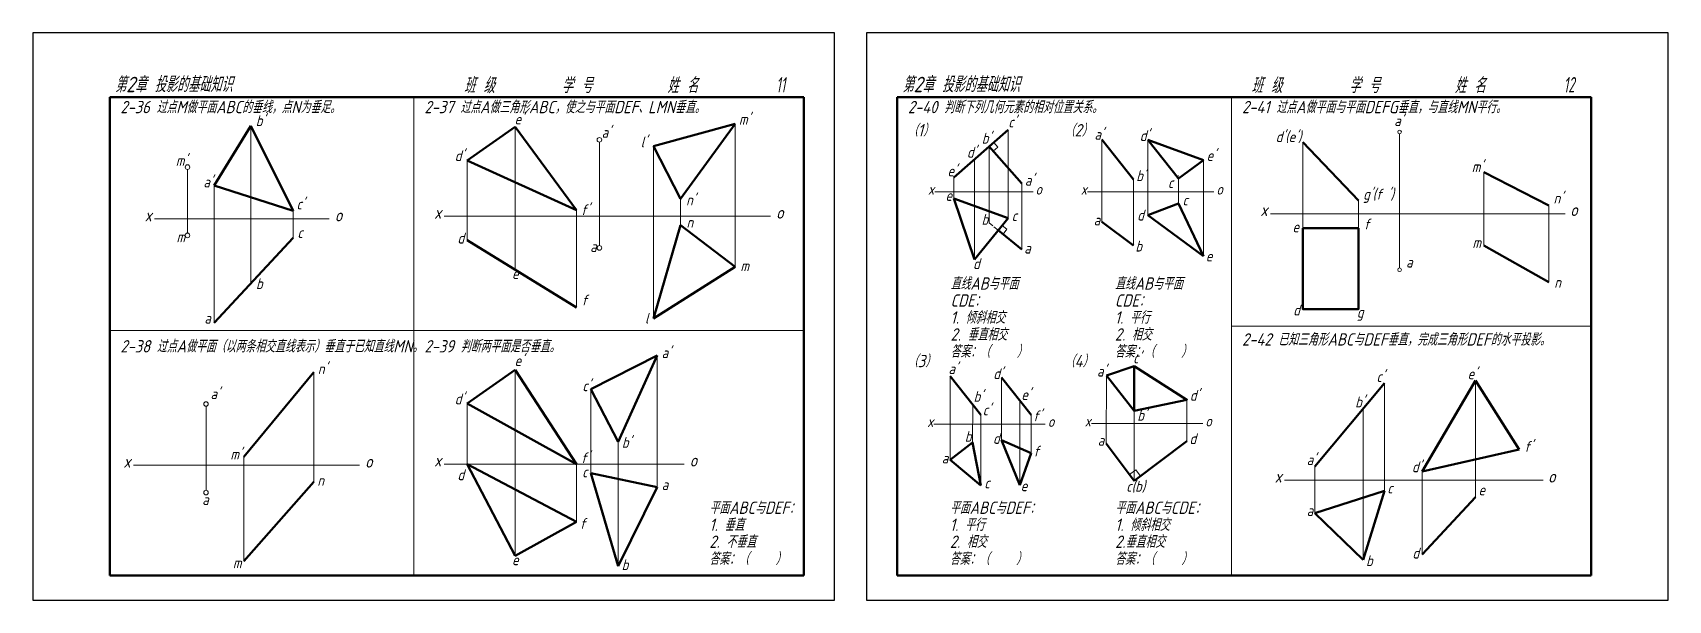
# Model space of a CAD drawing. Extents: x -1114 to -584, y 376 to 560.
import ezdxf

# ---------------------------------------------------------------- set-up
doc = ezdxf.new("R2010")
doc.units = 0
doc.header["$MEASUREMENT"] = 0
doc.linetypes.add('ACAD_ISO02W100', pattern=[15, 12, -3])
doc.layers.get('0').update_dxf_attribs({"linetype": 'CONTINUOUS'})
for name, color, linetype, lineweight in [('文本', 7, 'CONTINUOUS', 25), ('粗实线', 7, 'CONTINUOUS', 50), ('细实线', 7, 'CONTINUOUS', 20), ('虚线', 7, 'ACAD_ISO02W100', 20)]:
    doc.layers.add(name, color=color, linetype=linetype, lineweight=lineweight)
doc.styles.add('投影标记', font='gbeitc.shx')
doc.styles.add('题目', font='gbeitc.shx', dxfattribs={"bigfont": 'gbcbig.shx'})

msp = doc.modelspace()

# ---------------------------------------------------------------- linework, layer by layer
at = {"color": 7}
for points in [[(-1114.15, 376.13), (-854.15, 376.13), (-854.15, 560.13), (-1114.15, 560.13)], [(-843.81, 376.13), (-583.81, 376.13), (-583.81, 560.13), (-843.81, 560.13)]]:
    msp.add_lwpolyline(points, close=True, dxfattribs=at)
at = {"layer": '粗实线', "color": 7}
for p, q in [((-1089.15, 539.19), (-1089.15, 384.19)), ((-864.15, 539.19), (-1089.15, 539.19)), ((-833.81, 539.19), (-833.81, 384.19)), ((-608.81, 539.19), (-833.81, 539.19)), ((-864.15, 384.19), (-1089.15, 384.19)), ((-608.81, 384.19), (-833.81, 384.19))]:
    msp.add_line(p, q, dxfattribs=at)
at = {"layer": '粗实线'}
for p, q in [((-864.15, 539.19), (-864.15, 384.19)), ((-608.81, 539.19), (-608.81, 384.19)), ((-886.35, 530.6), (-912.9, 523.38)), ((-904.07, 506.3), (-886.35, 530.6)), ((-1043.42, 529.9), (-1055.32, 510.61)), ((-1029.74, 502.35), (-1043.42, 529.9)), ((-973.28, 518.72), (-957.72, 529.67)), ((-957.72, 529.67), (-937.87, 502.65)), ((-797.9, 528.63), (-815.44, 513.16)), ((-757.17, 512.5), (-767.49, 525.5)), ((-752.58, 525.39), (-742.57, 512.87)), ((-734.54, 518.78), (-752.58, 525.39)), ((-912.9, 523.38), (-904.07, 506.3)), ((-793.41, 511.22), (-804.01, 523.24)), ((-684.29, 505.76), (-702.29, 524.62)), ((-937.87, 502.65), (-973.28, 518.72)), ((-742.57, 512.87), (-734.54, 518.78)), ((-643.58, 514.9), (-622.51, 504.14)), ((-1055.32, 510.61), (-1029.74, 502.35)), ((-797.9, 500.05), (-815.44, 506.36)), ((-815.44, 506.36), (-808.75, 486.61)), ((-742.57, 504.8), (-752.58, 500.99)), ((-742.57, 504.8), (-734.54, 487.7)), ((-797.9, 500.05), (-808.75, 486.61)), ((-767.51, 498.79), (-757.17, 491.17)), ((-752.58, 500.99), (-734.54, 487.7)), ((-1055.32, 466.07), (-1029.74, 493.58)), ((-904.07, 497.79), (-912.9, 467.51)), ((-904.07, 497.79), (-886.35, 484.24)), ((-793.41, 489.89), (-801.09, 496.1)), ((-973.28, 492.92), (-937.87, 471.02)), ((-622.51, 479.29), (-643.58, 491.16)), ((-912.9, 467.51), (-886.35, 484.24)), ((-973.28, 439.89), (-957.72, 450.84)), ((-957.72, 450.84), (-937.87, 420.28)), ((-911.64, 455.52), (-933.18, 444.55)), ((-924.35, 427.47), (-911.64, 455.52)), ((-756.96, 452.06), (-766.02, 448.99)), ((-1045.67, 422.63), (-1022.95, 450.04)), ((-806.7, 436.25), (-816.66, 448.79)), ((-800.01, 448.33), (-790.35, 436.25)), ((-756.96, 437.59), (-766.02, 448.99)), ((-698.45, 419.54), (-675.83, 446.48)), ((-663.65, 417.88), (-646.27, 447.38)), ((-646.27, 447.38), (-632.21, 425.03)), ((-933.18, 444.55), (-924.35, 427.47)), ((-937.87, 420.28), (-973.28, 439.89)), ((-800.01, 428.06), (-790.35, 423.86)), ((-794.03, 413.5), (-800.01, 428.06)), ((-766.04, 426.96), (-756.96, 414.88)), ((-739.89, 427.72), (-756.96, 414.88)), ((-632.21, 425.03), (-663.65, 417.88)), ((-973.28, 420.28), (-937.87, 401.57)), ((-973.28, 420.28), (-957.72, 390.51)), ((-816.68, 421.7), (-806.7, 413.29)), ((-790.35, 423.86), (-794.03, 413.5)), ((-1045.67, 388.76), (-1022.95, 414.53)), ((-924.35, 387.24), (-933.18, 417.3)), ((-933.18, 417.3), (-911.64, 412.81)), ((-924.35, 387.24), (-911.64, 412.81)), ((-698.45, 404.34), (-675.83, 411.62)), ((-675.83, 411.62), (-682.73, 389.27)), ((-663.65, 391), (-646.27, 409.54)), ((-682.73, 389.27), (-698.45, 404.34)), ((-957.72, 390.51), (-937.87, 401.57))]:
    msp.add_line(p, q, dxfattribs=at)
msp.add_lwpolyline([(-702.29, 496.75), (-684.29, 496.75), (-684.29, 470.49), (-702.29, 470.49)], close=True, dxfattribs=at)
for points in [[(-756.96, 452.06), (-756.96, 437.59), (-739.89, 441.12), (-756.96, 452.06)], [(-816.68, 421.7), (-809.37, 427.3), (-806.7, 413.29)]]:
    msp.add_lwpolyline(points, dxfattribs=at)
at = {"layer": '细实线'}
for p, q in [((-990.56, 539.19), (-990.56, 463.63)), ((-725.46, 539.19), (-725.46, 384.19)), ((-886.35, 484.24), (-886.35, 530.6)), ((-1043.42, 529.9), (-1043.42, 478.87)), ((-957.72, 483.3), (-957.72, 529.67)), ((-797.9, 528.63), (-797.9, 500.05)), ((-767.49, 525.5), (-767.51, 498.79)), ((-752.58, 500.99), (-752.58, 525.39)), ((-670.93, 483.87), (-670.93, 527.35)), ((-930.4, 491.11), (-930.4, 524.66)), ((-912.9, 467.51), (-912.9, 523.38)), ((-804.01, 523.24), (-804.01, 498.45)), ((-801.18, 523.06), (-802.68, 521.74)), ((-801.18, 523.06), (-802.51, 524.56)), ((-702.29, 496.75), (-702.29, 524.62)), ((-1063.95, 495.18), (-1063.95, 515.81)), ((-973.28, 492.92), (-973.28, 518.72)), ((-808.75, 519.06), (-808.75, 486.61)), ((-734.54, 487.7), (-734.54, 518.78)), ((-643.58, 491.16), (-643.58, 514.9)), ((-1055.32, 466.07), (-1055.32, 510.61)), ((-815.44, 513.16), (-815.44, 506.36)), ((-793.41, 511.22), (-793.41, 489.89)), ((-757.17, 512.5), (-757.17, 491.17)), ((-742.57, 504.8), (-742.57, 512.87)), ((-904.07, 497.79), (-904.07, 506.3)), ((-821.68, 508.59), (-789.8, 508.59)), ((-772.14, 508.59), (-731.15, 508.59)), ((-684.29, 496.75), (-684.29, 505.76)), ((-622.51, 504.14), (-622.51, 479.29)), ((-1074.62, 499.74), (-1018.02, 499.74)), ((-1029.74, 493.58), (-1029.74, 502.35)), ((-980.73, 500.61), (-874.92, 500.61)), ((-937.87, 471.02), (-937.87, 502.65)), ((-712.83, 501.46), (-617.21, 501.46)), ((-798.28, 496.39), (-799.83, 497.65)), ((-798.28, 496.39), (-799.53, 494.84)), ((-990.56, 463.63), (-990.56, 384.19)), ((-725.46, 464.99), (-608.81, 464.99)), ((-957.72, 390.51), (-957.72, 450.84)), ((-911.64, 455.52), (-911.64, 412.81)), ((-1022.95, 450.04), (-1022.95, 414.53)), ((-816.66, 448.79), (-816.68, 421.7)), ((-800.01, 428.06), (-800.01, 448.33)), ((-766.02, 448.99), (-766.04, 426.96)), ((-675.83, 446.48), (-675.83, 411.62)), ((-646.27, 447.38), (-646.27, 409.54)), ((-933.18, 417.3), (-933.18, 444.55)), ((-794.03, 413.5), (-794.03, 440.85)), ((-739.89, 427.72), (-739.89, 441.12)), ((-1057.96, 411.8), (-1057.96, 439.01)), ((-973.28, 420.28), (-973.28, 439.89)), ((-809.36, 439.6), (-809.37, 427.3)), ((-806.7, 436.25), (-806.7, 413.29)), ((-790.35, 423.86), (-790.35, 436.25)), ((-756.96, 437.59), (-756.96, 414.88)), ((-682.73, 389.27), (-682.73, 438.26)), ((-821.94, 433.28), (-785.82, 433.28)), ((-770.86, 433.44), (-734.75, 433.44)), ((-924.35, 387.24), (-924.35, 427.47)), ((-1081.49, 419.9), (-1008.19, 419.9)), ((-1045.67, 422.63), (-1045.67, 388.76)), ((-980.73, 420.28), (-902.94, 420.28)), ((-937.87, 401.57), (-937.87, 420.28)), ((-698.45, 419.54), (-698.45, 404.34)), ((-756.47, 418.39), (-758.47, 416.88)), ((-756.47, 418.39), (-754.97, 416.39)), ((-708.2, 415.05), (-624.39, 415.05)), ((-663.65, 417.88), (-663.65, 391))]:
    msp.add_line(p, q, dxfattribs=at)
at = {"layer": '细实线', "color": 7}
msp.add_line((-1089.15, 463.63), (-864.15, 463.63), dxfattribs=at)
at = {"layer": '细实线'}
for centre, radius in [((-930.4, 525.41), 0.75), ((-670.93, 527.95), 0.6), ((-1063.95, 516.56), 0.75), ((-1063.95, 494.43), 0.75), ((-930.4, 490.36), 0.75), ((-670.93, 483.27), 0.6), ((-1057.96, 439.76), 0.75), ((-1057.96, 411.05), 0.75)]:
    msp.add_circle(centre, radius, dxfattribs=at)
at = {"layer": '虚线', "ltscale": 0.15}
msp.add_line((-801.09, 496.1), (-804.01, 498.45), dxfattribs=at)

# ---------------------------------------------------------------- texts
at = {"layer": '文本', "ltscale": 2, "style": '题目', "width": 0.7}
for s, p in [('11', (-873.08, 540.76)), ('12 ', (-617.74, 540.76))]:
    msp.add_text(s, height=5, dxfattribs=at).set_placement(p)
at = {"layer": '文本', "style": '投影标记'}
for s, p in [("c'", (-797.83, 529.43)), ("a'", (-672.68, 529.84)), ("b'", (-806.42, 524.18)), ("a'", (-769.87, 525.44)), ("d'", (-755.19, 525.01)), ("d'(e')", (-711.11, 524.68)), ("d'", (-811.23, 519.64)), ("e'", (-733.52, 518.57)), ("e'", (-817.54, 513.58)), ("a'", (-792.44, 510.56)), ("b'", (-756.35, 512.01)), ("m'", (-647.53, 514.95)), ('x', (-823.87, 507.64)), ('o', (-789.01, 507.64)), ('x', (-774.33, 507.64)), ("c'", (-746.06, 509.76)), ('o', (-730.36, 507.64)), ("g'(f ')", (-682.76, 506.03)), ('e', (-818.18, 505.62)), ('c', (-741.31, 504.13)), ("n'", (-621, 504.73)), ('b', (-806.5, 497.84)), ('c', (-796.72, 499.07)), ('a', (-770.13, 497.67)), ('d', (-756.03, 499.25)), ('f', (-682.53, 496.35)), ('e', (-705.67, 495.44)), ('a', (-792.65, 488.53)), ('b', (-756.62, 489.19)), ('e', (-733.78, 485.98)), ('m', (-647.31, 490.37)), ('d', (-809.24, 483.5)), ('a', (-668.82, 484.01)), ('n', (-620.77, 477.45)), ('d', (-705.44, 468.47)), ('g', (-684.8, 467.79)), ("c'", (-757.34, 452.95)), ("a'", (-817.2, 449.46)), ("d'", (-802.68, 447.85)), ("a'", (-769.05, 448.66)), ("b'", (-809.08, 440.46)), ("c'", (-806.11, 436.08)), ("e'", (-793.59, 441.06)), ("d'", (-738.96, 440.82)), ("f'", (-789.8, 434.17)), ('x', (-773.05, 432.49)), ("b'", (-755.99, 434.36)), ('o', (-733.96, 432.49)), ('x', (-824.13, 432.33)), ('b', (-811.92, 427.52)), ('d', (-802.78, 426.85)), ('o', (-785.03, 432.33)), ('d', (-739.07, 426.77)), ('f', (-789.68, 422.72)), ('a', (-768.81, 426.25)), ('a', (-819.39, 420.48)), ('c', (-805.59, 412.42)), ('e', (-793.79, 411.5)), ('c(b)', (-759.59, 411.33))]:
    msp.add_text(s, height=3.5, dxfattribs=at).set_placement(p)
at = {"layer": '文本', "attachment_point": 1}
for s, width, heights, insert, char_height, style in [('第2章 投影的基础知识', 47.1083, [6.48], (-1087.47, 545.85), 5, '题目'), ('第2章 投影的基础知识', 47.1083, [6.48], (-832.12, 545.85), 5, '题目'), ('2-36 过点M做平面ABC的垂线，点N为垂足。', 67.7574, [0], (-1085.71, 538.03), 4, '题目'), ('2-37 过点A做三角形ABC，使之与平面DEF、LMN垂直。', 117.128, [0], (-987.12, 538.03), 4, '题目'), ('2-40 判断下列几何元素的相对位置关系。', 68.719, [0], (-830.36, 538.03), 4, '题目'), ('2-41 过点A做平面与平面DEFG垂直，与直线MN平行。', 117.128, [0], (-722.02, 538.03), 4, '题目'), ("b'", 4.5532, [0], (-1041.83, 533.37), 3.5, '投影标记'), ("e'", 4.5532, [0], (-957.9, 533.89), 3.5, '投影标记'), ("m'", 4.5532, [0], (-885.15, 533.83), 3.5, '投影标记'), ('（1）', 6.9225, [0], (-830.36, 530.53), 4, '题目'), ('（2）', 6.9225, [0], (-779.51, 530.53), 4, '题目'), ("a'", 4.5532, [0], (-929.67, 529.58), 3.5, '投影标记'), ("l'", 4.5532, [0], (-917, 526.49), 3.5, '投影标记'), ("m'", 4.5532, [0], (-1067.76, 520.47), 3.5, '投影标记'), ("d'", 4.5532, [0], (-977.31, 521.99), 3.5, '投影标记'), ("a'", 4.5532, [0], (-1058.8, 513.5), 3.5, '投影标记'), ("c'", 4.5532, [0], (-1028.62, 506.35), 3.5, '投影标记'), ("f'", 4.5532, [0], (-936.39, 504.49), 3.5, '投影标记'), ("n'", 4.5532, [0], (-902.27, 507.66), 3.5, '投影标记'), ('x', 4.5532, [0], (-1077.86, 502.97), 4, '投影标记'), ('o', 4.5532, [0], (-1016.22, 502.97), 4, '投影标记'), ('x', 4.5532, [0], (-983.97, 503.84), 4, '投影标记'), ('n', 4.5532, [0], (-902.16, 500.4), 3.5, '投影标记'), ('o', 4.5532, [0], (-873.12, 503.84), 4, '投影标记'), ('x', 4.5532, [0], (-716.07, 504.7), 4, '投影标记'), ('o', 4.5532, [0], (-615.63, 504.7), 4, '投影标记'), ('m', 4.5532, [0], (-1067.53, 495.69), 3.5, '投影标记'), ('c', 4.5532, [0], (-1028.32, 497.08), 3.5, '投影标记'), ('d', 4.5532, [0], (-976.44, 495.28), 3.5, '投影标记'), ('a', 4.5532, [0], (-933.39, 492.56), 3.5, '投影标记'), ('e', 4.5532, [0], (-958.74, 483.8), 3.5, '投影标记'), ('m', 4.5532, [0], (-884.68, 486.34), 3.5, '投影标记'), ('b', 4.5532, [0], (-1041.76, 480.53), 3.5, '投影标记'), ('f', 4.5532, [0], (-936.2, 475.19), 3.5, '投影标记'), ('a', 4.5532, [0], (-1058.5, 469.33), 3.5, '投影标记'), ('l', 4.5532, [0], (-915.61, 469.33), 3.5, '投影标记'), ('2-42 已知三角形ABC与DEF垂直，完成三角形DEF的水平投影。', 94.5356, [0], (-722.02, 462.69), 4, '题目'), ('2-38 过点A做平面（以两条相交直线表示）垂直于已知直线MN。', 102.1704, [0], (-1085.71, 460.48), 4, '题目'), ('2-39 判断两平面是否垂直。', 117.128, [0], (-987.12, 460.48), 4, '题目'), ("e'", 4.5532, [0], (-957.9, 455.59), 3.5, '投影标记'), ("a'", 4.5532, [0], (-910.21, 458.15), 3.5, '投影标记'), ('（3）', 6.9225, [0], (-830.36, 455.69), 4, '题目'), ('（4）', 6.9225, [0], (-779.51, 455.69), 4, '题目'), ("n'", 4.5532, [0], (-1021.7, 452.92), 3.5, '投影标记'), ("a'", 4.5532, [0], (-1056.49, 444.84), 3.5, '投影标记'), ("c'", 4.5532, [0], (-935.92, 447.41), 3.5, '投影标记'), ("d'", 4.5532, [0], (-977.31, 443.15), 3.5, '投影标记'), ("b'", 4.5532, [0], (-923.12, 429.06), 3.5, '投影标记'), ("m'", 4.5532, [0], (-1050.06, 425.28), 3.5, '投影标记'), ("f'", 4.5532, [0], (-936.39, 424.06), 3.5, '投影标记'), ('x', 4.5532, [0], (-1084.73, 423.13), 4, '投影标记'), ('o', 4.5532, [0], (-1006.4, 423.13), 4, '投影标记'), ('x', 4.5532, [0], (-983.97, 423.51), 4, '投影标记'), ('o', 4.5532, [0], (-901.15, 423.51), 4, '投影标记'), ('n', 4.5532, [0], (-1021.85, 416.74), 3.5, '投影标记'), ('d', 4.5532, [0], (-976.44, 418.55), 3.5, '投影标记'), ('c', 4.5532, [0], (-936, 419.5), 3.5, '投影标记'), ('a', 4.5532, [0], (-910.2, 415.37), 3.5, '投影标记'), ('x', 4.5532, [0], (-711.44, 418.29), 4, '投影标记'), ('o', 4.5532, [0], (-622.81, 418.29), 4, '投影标记'), ('a', 4.5532, [0], (-1059.19, 410.54), 3.5, '投影标记'), ('f', 4.5532, [0], (-936.77, 402.78), 3.5, '投影标记'), ('m', 4.5532, [0], (-1049.25, 390.02), 3.5, '投影标记'), ('e', 4.5532, [0], (-958.74, 391.01), 3.5, '投影标记'), ('b', 4.5532, [0], (-923.19, 389.41), 3.5, '投影标记')]:
    msp.add_mtext_dynamic_manual_height_columns(s, width=width, gutter_width=35, heights=heights, dxfattribs=dict(at, insert=insert, char_height=char_height, style=style))
at = {"layer": '文本', "char_height": 4, "attachment_point": 1, "line_spacing_factor": 0.825, "style": '题目'}
for s, heights, insert in [('直线AB与平面CDE：\\P1. 倾斜相交\\P2. 垂直相交\\P答案：（    ）', [21.53], (-816.54, 480.82)), ('直线AB与平面CDE：\\P1. 平行\\P2. 相交\\P答案：（    ）', [0], (-763.26, 480.82)), ('平面ABC与DEF：\\P1. 垂直\\P2. 不垂直\\P答案：（    ）', [0], (-894.76, 408.12)), ('平面ABC与DEF：\\P1. 平行\\P2. 相交\\P答案：（    ）', [0], (-816.76, 408.12)), ('平面ABC与CDE：\\P1. 倾斜相交\\P2.垂直相交\\P答案：（    ）', [0], (-763.17, 408.12))]:
    msp.add_mtext_dynamic_manual_height_columns(s, width=30.6982, gutter_width=35, heights=heights, dxfattribs=dict(at, insert=insert))
at = {"layer": '细实线', "char_height": 3.5, "attachment_point": 1, "style": '投影标记'}
for s, insert in [("c'", (-678.44, 450.4)), ("e'", (-648.88, 451.3)), ("b'", (-685.34, 442.18)), ("f'", (-630.51, 427.77)), ("a'", (-701.06, 423.46)), ("d'", (-666.92, 421.14)), ('c', (-674.92, 414.24)), ('e', (-645.34, 413.69)), ('a', (-701.06, 406.97)), ('d', (-666.79, 393.17)), ('b', (-681.82, 390.72))]:
    msp.add_mtext_dynamic_manual_height_columns(s, width=4.5786, gutter_width=35, heights=[0], dxfattribs=dict(at, insert=insert))
at = {"layer": '虚线', "char_height": 5, "attachment_point": 1, "style": '题目'}
for s, insert in [('班 级', (-974.34, 545.54)), ('学 号', (-942.64, 545.54)), ('姓 名', (-908.42, 545.54)), ('班 级', (-719, 545.54)), ('学 号', (-687.29, 545.54)), ('姓 名', (-653.08, 545.54))]:
    msp.add_mtext_dynamic_manual_height_columns(s, width=12, gutter_width=35, heights=[0], dxfattribs=dict(at, insert=insert))

doc.saveas('drawing.dxf')
